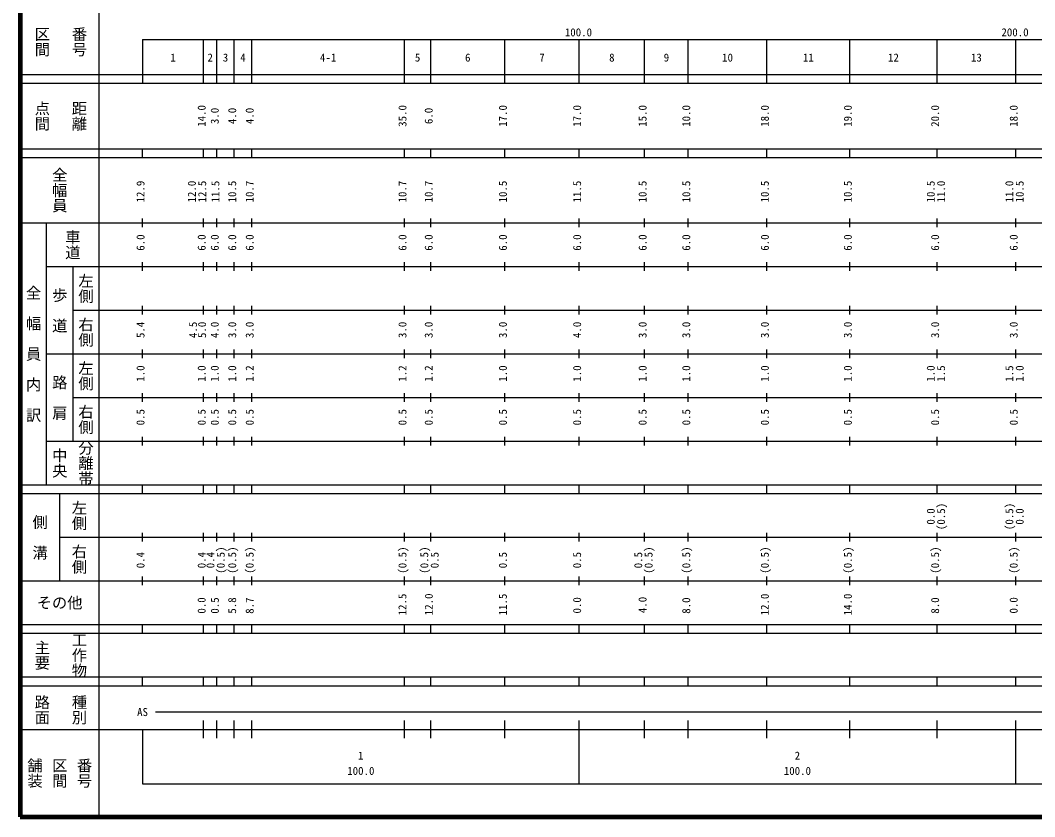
# Model space of a CAD drawing. Units: millimetres on the paper, enlarged 1000 times. Extents: x 40000 to 680000, y 20000 to 380000.
# Drawn here: x 40000 to 272357, y 20000 to 202409 of the extents above; entities that cross this region are included whole.
import ezdxf
from ezdxf.enums import TextEntityAlignment as Align

# ---------------------------------------------------------------- set-up
doc = ezdxf.new("R2010")
doc.units = ezdxf.units.MM
doc.header["$LTSCALE"] = 1000
doc.layers.add('M-TTL', color=2, linetype='Continuous', lineweight=140)
doc.layers.add('M-TTL-BAND', color=7, linetype='Continuous', lineweight=25)
doc.styles.add('@ＭＳ ゴシック', font='')
doc.styles.add('ＭＳ ゴシック', font='')
doc.styles.get('@ＭＳ ゴシック').set_extended_font_data('@MS Gothic')
doc.styles.get('ＭＳ ゴシック').set_extended_font_data('MS Gothic')

msp = doc.modelspace()

# ---------------------------------------------------------------- linework, layer by layer
at = {"layer": 'M-TTL'}
for p, q in [((40000, 380000), (40000, 20000)), ((40000, 20000), (680000, 20000))]:
    msp.add_line(p, q, dxfattribs=at)
at = {"layer": 'M-TTL-BAND'}
for p, q in [((58000, 370000), (58000, 20000)), ((68000, 198000), (579000, 198000)), ((68000, 198000), (68000, 188000)), ((82000, 188000), (82000, 198000)), ((85000, 188000), (85000, 198000)), ((89000, 188000), (89000, 198000)), ((93000, 188000), (93000, 198000)), ((128000, 188000), (128000, 198000)), ((134000, 188000), (134000, 198000)), ((151000, 188000), (151000, 198000)), ((168000, 188000), (168000, 198000)), ((183000, 188000), (183000, 198000)), ((193000, 188000), (193000, 198000)), ((211000, 188000), (211000, 198000)), ((230000, 188000), (230000, 198000)), ((250000, 188000), (250000, 198000)), ((268000, 188000), (268000, 198000)), ((40000, 190000), (579000, 190000)), ((40000, 188000), (579000, 188000)), ((40000, 173000), (579000, 173000)), ((68000, 171000), (68000, 173000)), ((82000, 171000), (82000, 173000)), ((85000, 171000), (85000, 173000)), ((89000, 171000), (89000, 173000)), ((93000, 171000), (93000, 173000)), ((128000, 171000), (128000, 173000)), ((134000, 171000), (134000, 173000)), ((151000, 171000), (151000, 173000)), ((168000, 171000), (168000, 173000)), ((183000, 171000), (183000, 173000)), ((193000, 171000), (193000, 173000)), ((211000, 171000), (211000, 173000)), ((230000, 171000), (230000, 173000)), ((250000, 171000), (250000, 173000)), ((268000, 171000), (268000, 173000)), ((40000, 171000), (579000, 171000)), ((40000, 156000), (579000, 156000)), ((46000, 96000), (46000, 156000)), ((68000, 155000), (68000, 157000)), ((82000, 155000), (82000, 157000)), ((85000, 155000), (85000, 157000)), ((89000, 155000), (89000, 157000)), ((93000, 155000), (93000, 157000)), ((128000, 155000), (128000, 157000)), ((134000, 155000), (134000, 157000)), ((151000, 155000), (151000, 157000)), ((168000, 155000), (168000, 157000)), ((183000, 155000), (183000, 157000)), ((193000, 155000), (193000, 157000)), ((211000, 155000), (211000, 157000)), ((230000, 155000), (230000, 157000)), ((250000, 155000), (250000, 157000)), ((268000, 155000), (268000, 157000)), ((68000, 145000), (68000, 147000)), ((82000, 145000), (82000, 147000)), ((85000, 145000), (85000, 147000)), ((89000, 145000), (89000, 147000)), ((93000, 145000), (93000, 147000)), ((128000, 145000), (128000, 147000)), ((134000, 145000), (134000, 147000)), ((151000, 145000), (151000, 147000)), ((168000, 145000), (168000, 147000)), ((183000, 145000), (183000, 147000)), ((193000, 145000), (193000, 147000)), ((211000, 145000), (211000, 147000)), ((230000, 145000), (230000, 147000)), ((250000, 145000), (250000, 147000)), ((268000, 145000), (268000, 147000)), ((46000, 146000), (579000, 146000)), ((52000, 146000), (52000, 106000)), ((52000, 136000), (579000, 136000)), ((68000, 135000), (68000, 137000)), ((82000, 135000), (82000, 137000)), ((85000, 135000), (85000, 137000)), ((89000, 135000), (89000, 137000)), ((93000, 135000), (93000, 137000)), ((128000, 135000), (128000, 137000)), ((134000, 135000), (134000, 137000)), ((151000, 135000), (151000, 137000)), ((168000, 135000), (168000, 137000)), ((183000, 135000), (183000, 137000)), ((193000, 135000), (193000, 137000)), ((211000, 135000), (211000, 137000)), ((230000, 135000), (230000, 137000)), ((250000, 135000), (250000, 137000)), ((268000, 135000), (268000, 137000)), ((46000, 126000), (579000, 126000)), ((68000, 125000), (68000, 127000)), ((82000, 125000), (82000, 127000)), ((85000, 125000), (85000, 127000)), ((89000, 125000), (89000, 127000)), ((93000, 125000), (93000, 127000)), ((128000, 125000), (128000, 127000)), ((134000, 125000), (134000, 127000)), ((151000, 125000), (151000, 127000)), ((168000, 125000), (168000, 127000)), ((183000, 125000), (183000, 127000)), ((193000, 125000), (193000, 127000)), ((211000, 125000), (211000, 127000)), ((230000, 125000), (230000, 127000)), ((250000, 125000), (250000, 127000)), ((268000, 125000), (268000, 127000)), ((68000, 115000), (68000, 117000)), ((82000, 115000), (82000, 117000)), ((85000, 115000), (85000, 117000)), ((89000, 115000), (89000, 117000)), ((93000, 115000), (93000, 117000)), ((128000, 115000), (128000, 117000)), ((134000, 115000), (134000, 117000)), ((151000, 115000), (151000, 117000)), ((168000, 115000), (168000, 117000)), ((183000, 115000), (183000, 117000)), ((193000, 115000), (193000, 117000)), ((211000, 115000), (211000, 117000)), ((230000, 115000), (230000, 117000)), ((250000, 115000), (250000, 117000)), ((268000, 115000), (268000, 117000)), ((52000, 116000), (579000, 116000)), ((68000, 105000), (68000, 107000)), ((82000, 105000), (82000, 107000)), ((85000, 105000), (85000, 107000)), ((89000, 105000), (89000, 107000)), ((93000, 105000), (93000, 107000)), ((128000, 105000), (128000, 107000)), ((134000, 105000), (134000, 107000)), ((151000, 105000), (151000, 107000)), ((168000, 105000), (168000, 107000)), ((183000, 105000), (183000, 107000)), ((193000, 105000), (193000, 107000)), ((211000, 105000), (211000, 107000)), ((230000, 105000), (230000, 107000)), ((250000, 105000), (250000, 107000)), ((268000, 105000), (268000, 107000)), ((46000, 106000), (579000, 106000)), ((40000, 96000), (579000, 96000)), ((68000, 94000), (68000, 96000)), ((82000, 94000), (82000, 96000)), ((85000, 94000), (85000, 96000)), ((89000, 94000), (89000, 96000)), ((93000, 94000), (93000, 96000)), ((128000, 94000), (128000, 96000)), ((134000, 94000), (134000, 96000)), ((151000, 94000), (151000, 96000)), ((168000, 94000), (168000, 96000)), ((183000, 94000), (183000, 96000)), ((193000, 94000), (193000, 96000)), ((211000, 94000), (211000, 96000)), ((230000, 94000), (230000, 96000)), ((250000, 94000), (250000, 96000)), ((268000, 94000), (268000, 96000)), ((40000, 94000), (579000, 94000)), ((49000, 94000), (49000, 74000)), ((49000, 84000), (579000, 84000)), ((68000, 83000), (68000, 85000)), ((82000, 83000), (82000, 85000)), ((85000, 83000), (85000, 85000)), ((89000, 83000), (89000, 85000)), ((93000, 83000), (93000, 85000)), ((128000, 83000), (128000, 85000)), ((134000, 83000), (134000, 85000)), ((151000, 83000), (151000, 85000)), ((168000, 83000), (168000, 85000)), ((183000, 83000), (183000, 85000)), ((193000, 83000), (193000, 85000)), ((211000, 83000), (211000, 85000)), ((230000, 83000), (230000, 85000)), ((250000, 83000), (250000, 85000)), ((268000, 83000), (268000, 85000)), ((68000, 73000), (68000, 75000)), ((82000, 73000), (82000, 75000)), ((85000, 73000), (85000, 75000)), ((89000, 73000), (89000, 75000)), ((93000, 73000), (93000, 75000)), ((128000, 73000), (128000, 75000)), ((134000, 73000), (134000, 75000)), ((151000, 73000), (151000, 75000)), ((168000, 73000), (168000, 75000)), ((183000, 73000), (183000, 75000)), ((193000, 73000), (193000, 75000)), ((211000, 73000), (211000, 75000)), ((230000, 73000), (230000, 75000)), ((250000, 73000), (250000, 75000)), ((268000, 73000), (268000, 75000)), ((40000, 74000), (579000, 74000)), ((40000, 64000), (579000, 64000)), ((68000, 62000), (68000, 64000)), ((82000, 62000), (82000, 64000)), ((85000, 62000), (85000, 64000)), ((89000, 62000), (89000, 64000)), ((93000, 62000), (93000, 64000)), ((128000, 62000), (128000, 64000)), ((134000, 62000), (134000, 64000)), ((151000, 62000), (151000, 64000)), ((168000, 62000), (168000, 64000)), ((183000, 62000), (183000, 64000)), ((193000, 62000), (193000, 64000)), ((211000, 62000), (211000, 64000)), ((230000, 62000), (230000, 64000)), ((250000, 62000), (250000, 64000)), ((268000, 62000), (268000, 64000)), ((40000, 62000), (579000, 62000)), ((40000, 52000), (579000, 52000)), ((68000, 50000), (68000, 52000)), ((82000, 50000), (82000, 52000)), ((85000, 50000), (85000, 52000)), ((89000, 50000), (89000, 52000)), ((93000, 50000), (93000, 52000)), ((128000, 50000), (128000, 52000)), ((134000, 50000), (134000, 52000)), ((151000, 50000), (151000, 52000)), ((168000, 50000), (168000, 52000)), ((183000, 50000), (183000, 52000)), ((193000, 50000), (193000, 52000)), ((211000, 50000), (211000, 52000)), ((230000, 50000), (230000, 52000)), ((250000, 50000), (250000, 52000)), ((268000, 50000), (268000, 52000)), ((40000, 50000), (579000, 50000)), ((71000, 44000), (545000, 44000)), ((82000, 38000), (82000, 42000)), ((85000, 38000), (85000, 42000)), ((89000, 38000), (89000, 42000)), ((93000, 38000), (93000, 42000)), ((128000, 38000), (128000, 42000)), ((134000, 38000), (134000, 42000)), ((151000, 38000), (151000, 42000)), ((168000, 27500), (168000, 42000)), ((183000, 38000), (183000, 42000)), ((193000, 38000), (193000, 42000)), ((211000, 38000), (211000, 42000)), ((230000, 38000), (230000, 42000)), ((250000, 38000), (250000, 42000)), ((268000, 27500), (268000, 42000)), ((40000, 40000), (579000, 40000)), ((68000, 40000), (68000, 27500)), ((68000, 27500), (579000, 27500))]:
    msp.add_line(p, q, dxfattribs=at)

# ---------------------------------------------------------------- texts
at = {"layer": 'M-TTL-BAND', "style": '@ＭＳ ゴシック'}
for s, p in [('区間', (45000, 197500)), ('番号', (53500, 197500)), ('点間', (45000, 180500)), ('距離', (53500, 180500)), ('全幅員', (49000, 163500)), ('車道', (52000, 151000)), ('左側', (55000, 141000)), ('全\u3000幅\u3000員\u3000内\u3000訳', (43000, 126000)), ('歩\u3000道', (49000, 136000)), ('右側', (55000, 131000)), ('左側', (55000, 121000)), ('路\u3000肩', (49000, 116000)), ('右側', (55000, 111000)), ('分離帯', (55000, 101000)), ('中央', (49000, 101000)), ('左側', (53500, 89000)), ('側\u3000溝', (44500, 84000)), ('右側', (53500, 79000)), ('工作物', (53500, 57000)), ('主要', (45000, 57000)), ('路面', (45000, 44500)), ('種別', (53500, 44500)), ('舗装', (43333, 30000)), ('区間', (49000, 30000)), ('番号', (54667, 30000))]:
    msp.add_text(s, height=2566, rotation=270, dxfattribs=at).set_placement(p, align=Align.MIDDLE_CENTER)
at = {"layer": 'M-TTL-BAND', "style": 'ＭＳ ゴシック'}
for s, p in [('100.0', (167844, 198195)), ('200.0', (267844, 198195)), ('1', (75000, 192405)), ('2', (83500, 192405)), ('3', (87000, 192405)), ('4', (91000, 192405)), ('4-1', (110500, 192405)), ('5', (131000, 192405)), ('6', (142500, 192405)), ('7', (159500, 192405)), ('8', (175500, 192405)), ('9', (188000, 192405)), ('10', (202000, 192405)), ('11', (220500, 192405)), ('12', (240000, 192405)), ('13', (259000, 192405)), ('AS', (68000, 42500)), ('1', (118000, 32523)), ('2', (218000, 32523)), ('100.0', (118000, 29033)), ('100.0', (218000, 29033))]:
    msp.add_text(s, height=1833, dxfattribs=at).set_placement(p, align=Align.BOTTOM_CENTER)
for s, p in [('14.0', (83000, 180500)), ('3.0', (86000, 180500)), ('4.0', (90000, 180500)), ('4.0', (94000, 180500)), ('35.0', (129000, 180500)), ('6.0', (135000, 180500)), ('17.0', (152000, 180500)), ('17.0', (169000, 180500)), ('15.0', (184000, 180500)), ('10.0', (194000, 180500)), ('18.0', (212000, 180500)), ('19.0', (231000, 180500)), ('20.0', (251000, 180500)), ('18.0', (269000, 180500)), ('12.9', (69000, 163174)), ('12.0', (80760, 163174)), ('12.5', (83129, 163174)), ('11.5', (86149, 163174)), ('10.5', (90000, 163174)), ('10.7', (94000, 163174)), ('10.7', (129000, 163174)), ('10.7', (135000, 163174)), ('10.5', (152000, 163174)), ('11.5', (169000, 163174)), ('10.5', (184000, 163174)), ('10.5', (194000, 163174)), ('10.5', (212000, 163174)), ('10.5', (231000, 163174)), ('10.5', (250000, 163174)), ('11.0', (252370, 163174)), ('11.0', (268000, 163174)), ('10.5', (270370, 163174)), ('6.0', (69000, 151500)), ('6.0', (83000, 151500)), ('6.0', (86000, 151500)), ('6.0', (90000, 151500)), ('6.0', (94000, 151500)), ('6.0', (129000, 151500)), ('6.0', (135000, 151500)), ('6.0', (152000, 151500)), ('6.0', (169000, 151500)), ('6.0', (184000, 151500)), ('6.0', (194000, 151500)), ('6.0', (212000, 151500)), ('6.0', (231000, 151500)), ('6.0', (251000, 151500)), ('6.0', (269000, 151500)), ('5.4', (69000, 131500)), ('4.5', (81030, 131500)), ('5.0', (83098, 131500)), ('4.0', (86000, 131500)), ('3.0', (90000, 131500)), ('3.0', (94000, 131500)), ('3.0', (129000, 131500)), ('3.0', (135000, 131500)), ('3.0', (152000, 131500)), ('4.0', (169000, 131500)), ('3.0', (184000, 131500)), ('3.0', (194000, 131500)), ('3.0', (212000, 131500)), ('3.0', (231000, 131500)), ('3.0', (251000, 131500)), ('3.0', (269000, 131500)), ('1.0', (69000, 121500)), ('1.0', (83000, 121500)), ('1.0', (86000, 121500)), ('1.0', (90000, 121500)), ('1.2', (94000, 121500)), ('1.2', (129000, 121500)), ('1.2', (135000, 121500)), ('1.0', (152000, 121500)), ('1.0', (169000, 121500)), ('1.0', (184000, 121500)), ('1.0', (194000, 121500)), ('1.0', (212000, 121500)), ('1.0', (231000, 121500)), ('1.0', (250000, 121500)), ('1.5', (252370, 121500)), ('1.5', (268000, 121500)), ('1.0', (270370, 121500)), ('0.5', (69000, 111500)), ('0.5', (83000, 111500)), ('0.5', (86000, 111500)), ('0.5', (90000, 111500)), ('0.5', (94000, 111500)), ('0.5', (129000, 111500)), ('0.5', (135000, 111500)), ('0.5', (152000, 111500)), ('0.5', (169000, 111500)), ('0.5', (184000, 111500)), ('0.5', (194000, 111500)), ('0.5', (212000, 111500)), ('0.5', (231000, 111500)), ('0.5', (251000, 111500)), ('0.5', (269000, 111500)), ('(0.5)', (252370, 88764)), ('(0.5)', (268000, 88764)), ('0.0', (250000, 88764)), ('0.0', (270370, 88764)), ('(0.5)', (87370, 78764)), ('(0.5)', (90000, 78764)), ('(0.5)', (94000, 78764)), ('(0.5)', (129000, 78764)), ('(0.5)', (134000, 78764)), ('(0.5)', (185370, 78764)), ('(0.5)', (194000, 78764)), ('(0.5)', (212000, 78764)), ('(0.5)', (231000, 78764)), ('(0.5)', (251000, 78764)), ('(0.5)', (269000, 78764)), ('0.4', (69000, 78764)), ('0.4', (83000, 78764)), ('0.4', (85000, 78764)), ('0.5', (136370, 78764)), ('0.5', (152000, 78764)), ('0.5', (169000, 78764)), ('0.5', (183000, 78764)), ('0.0', (82993, 68381)), ('0.5', (86023, 68369)), ('5.8', (89984, 68375)), ('8.7', (93998, 68343)), ('12.5', (128982, 68599)), ('12.0', (135028, 68634)), ('11.5', (151998, 68595)), ('0.0', (168996, 68411)), ('4.0', (183993, 68495)), ('8.0', (193997, 68351)), ('12.0', (212000, 68598)), ('14.0', (231000, 68601)), ('8.0', (250997, 68366)), ('0.0', (268990, 68406))]:
    msp.add_text(s, height=1833, rotation=90, dxfattribs=at).set_placement(p, align=Align.BOTTOM_CENTER)
msp.add_text('その他', height=2566, dxfattribs=at).set_placement((49000, 69000), align=Align.MIDDLE_CENTER)

doc.saveas('drawing.dxf')
